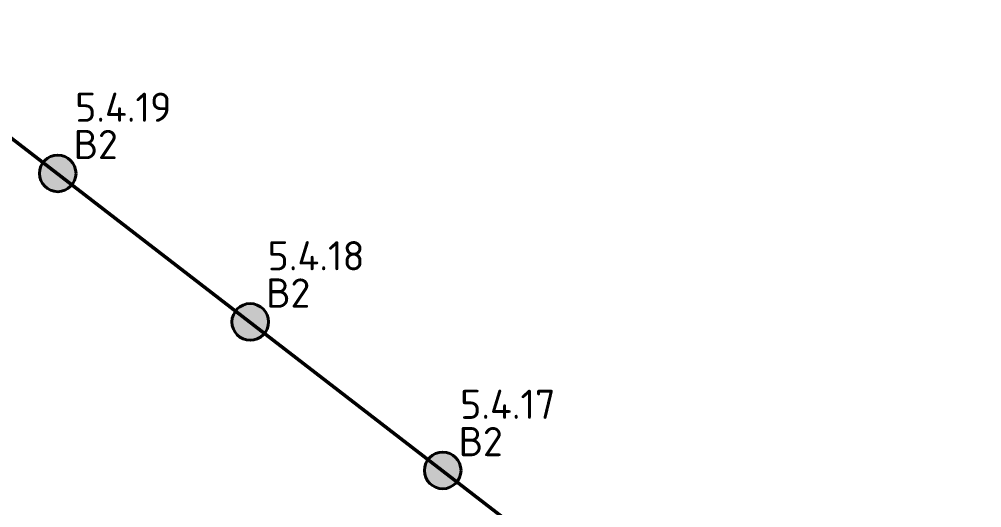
# Model space of a CAD drawing. Header units: millimetres. Extents: x -500444 to 437433, y -1435259 to 1593622.
# Drawn here: x -19379 to -13439, y -1330438 to -1327424 of the extents above; entities that cross this region are included whole.
import ezdxf

# ---------------------------------------------------------------- set-up
doc = ezdxf.new("R2010")
doc.units = ezdxf.units.MM
doc.layers.add('_Гр.ЩД-2C.7.6.I3.8', color=6, linetype='Continuous', lineweight=50)
doc.layers.add('сВЕтильники', color=7, linetype='Continuous', lineweight=40, true_color=0x0000f0)
doc.styles.add('TableTextStyle', font='isocpeur.ttf', dxfattribs={"width": 0.9})

# ---------------------------------------------------------------- blocks, each defined once
blk = doc.blocks.new('A$Cab2378fa')
at = {"lineweight": 25}
h = blk.add_hatch(color=256, dxfattribs=at)
h.paths.add_polyline_path([(162, -157, 0.442338), (148, 178), (0, 0)])
h.paths.add_polyline_path([(-142, -170), (0, 0), (-163, 158, 0.430096)])
at = {"lineweight": 25, "true_color": 0xfff5f5}
h = blk.add_hatch(color=7, dxfattribs=at)
h.dxf.hatch_style = 1
h.paths.add_polyline_path([(0, 0), (-142, -170, 0.174923), (3, -222, 0.197808), (162, -157)])
h.paths.add_polyline_path([(-163, 158), (0, 0), (148, 178, 0.175398), (3, 230, 0.209014)])
blk.add_circle((3, 4), 226)
blk = doc.blocks.new('Гр.ЩД-2C.7.6.I3.8')
at = {"layer": '_Гр.ЩД-2C.7.6.I3.8', "color": 18, "true_color": 0x000000, "style": 'TableTextStyle'}
for p in [(68321.4, 58067.2), (69509.4, 57150.7), (70697.3, 56234.2)]:
    blk.add_text('В2', height=180, dxfattribs=at).set_placement(p)
at = {"layer": '_Гр.ЩД-2C.7.6.I3.8', "ltscale": 100, "style": 'TableTextStyle'}
for tag, p in [('55А', (52014.3, 65938.9, 6620)), ('80', (40092.2, 64487, 4000)), ('80', (40268.7, 64273.5, 4000)), ('80', (40445.2, 64060.1, 4000)), ('80', (40621.7, 63846.6, 4000)), ('80А', (41399.9, 62649.1, 4000)), ('80', (39836.3, 62587.4)), ('80', (40009.4, 62371.2)), ('80А', (41799, 62266.9, 4000)), ('80', (40182.6, 62154.9)), ('55', (49154.7, 61958.6, 6620)), ('В2', (63579.6, 61963.2)), ('80А', (42171.9, 61841.5, 4000)), ('80', (40300.9, 61573.6)), ('80', (40477.4, 61360.1)), ('80', (40653.9, 61146.6)), ('80А', (41766.2, 61111.8, 4000)), ('В2', (64767.6, 61046.7)), ('80', (40830.4, 60933.1)), ('55', (58340, 60877, 6620)), ('B2A', (65955.5, 60130.2)), ('В2', (62038.6, 59868.2)), ('B2A', (67143.5, 59213.7)), ('В2', (63226.6, 58951.7)), ('55А', (45778.2, 58758.8, 6620)), ('В2', (68331.4, 58297.2)), ('В2', (64414.5, 58035.2)), ('В2', (69519.4, 57380.7)), ('В2', (65602.5, 57118.7)), ('55', (54982.2, 56612.5, 6620)), ('В2', (70707.3, 56464.2)), ('В2', (66790.4, 56202.2)), ('55', (42307.2, 55779.4, 6620)), ('B2A', (71895.3, 55547.7)), ('В2', (67978.4, 55285.7)), ('B2A', (73083.2, 54631.2)), ('В2', (69166.3, 54369.2)), ('В2', (74271.2, 53714.7)), ('55А', (38566.5, 53264.4, 6620)), ('В2', (70384.1, 53125.3)), ('В2', (75459.1, 52798.3)), ('В2', (76647.1, 51881.8)), ('B2A', (77835, 50965.3)), ('55', (34658.3, 50835.9, 6620)), ('B2A', (79023, 50048.8)), ('55А', (30508.9, 48933, 6620)), ('55', (26242.6, 47273, 6620))]:
    blk.add_attdef(tag, p, '', height=180, dxfattribs=at)

msp = doc.modelspace()

# ---------------------------------------------------------------- linework, layer by layer
at = {"layer": '_Гр.ЩД-2C.7.6.I3.8', "ltscale": 100}
msp.add_lwpolyline([(-32784.7, -1329885.6), (-29166.6, -1326104.1), (-25436, -1326805.6), (-17118.9, -1333219.1), (-15699.7, -1331364.6), (-8599.5, -1336893.5), (-8451.7, -1336625.1), (-23895.1, -1324710.7)], dxfattribs=at)

# ---------------------------------------------------------------- block references
at = {"layer": '_Гр.ЩД-2C.7.6.I3.8'}
ref = msp.add_blockref('Гр.ЩД-2C.7.6.I3.8', (-87365.7, -1386353.7), dxfattribs=at)
ref.add_attrib('В2', '5.4.17', (-16658.4, -1329889.4), dxfattribs={"ltscale": 100, "height": 180, "style": 'TableTextStyle'})
ref.add_attrib('В2', '5.4.18', (-17846.4, -1328973), dxfattribs={"ltscale": 100, "height": 180, "style": 'TableTextStyle'})
ref.add_attrib('В2', '5.4.19', (-19034.3, -1328056.5), dxfattribs={"ltscale": 100, "height": 180, "style": 'TableTextStyle'})
at = {"layer": 'сВЕтильники', "ltscale": 100, "xscale": 0.5, "yscale": 0.5, "zscale": 0.5}
for p in [(-19143.3, -1328376.6), (-17955.3, -1329293.1), (-16767.4, -1330209.6)]:
    msp.add_blockref('A$Cab2378fa', p, dxfattribs=at)

doc.saveas('drawing.dxf')
